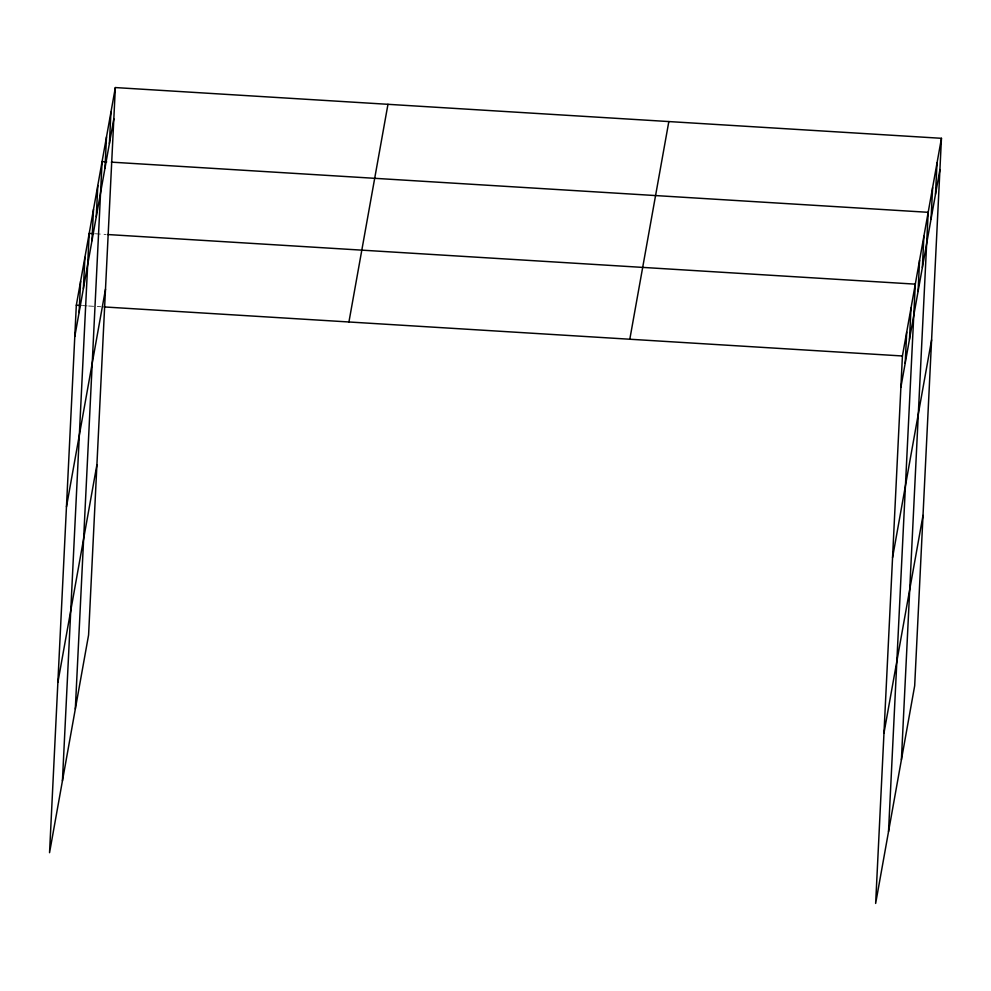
<?xml version="1.0" encoding="UTF-8"?>
<svg xmlns="http://www.w3.org/2000/svg" width="991" height="991" viewBox="0 0 991 991"><rect width="100%" height="100%" fill="white"/><g stroke="black" fill="none" stroke-linecap="round" stroke-linejoin="round"><path stroke-width="0.74" stroke-dasharray="4.96 3.72" d="M95.371 233.777L106.148 234.446M82.488 305.612L87.109 305.897M88.645 305.996L100.971 306.752"/><path stroke-width="1.49" d="M115.352 87.567L76.319 305.228L49.55 852.694L88.583 635.02L115.352 87.567L941.45 138.306L914.681 685.772L875.648 903.433L902.417 355.98L941.45 138.306M79.094 312.549L80.618 281.295M83.38 288.604L84.916 257.35M62.433 780.858L89.202 233.405L93.823 233.69M91.977 240.714L93.501 209.46M96.263 216.769L97.799 185.515M75.316 709.036L102.085 161.57L106.706 161.855M104.984 168.16L106.508 136.907M109.406 143.484L110.93 112.231M905.179 363.288L906.715 332.035M909.478 339.343L911.002 308.09M888.518 831.61L915.3 284.144L107.685 234.533M918.062 291.453L919.586 260.199M922.361 267.508L923.885 236.254M901.401 759.775L928.183 212.309L111.326 162.14M931.069 218.9L932.605 187.646M935.492 194.224L937.028 162.97M74.796 336.482L113.829 118.821M66.471 506.835L105.504 289.161M57.887 682.341L96.92 464.68M348.931 321.976L387.964 104.303M629.805 339.232L668.838 121.559M900.893 387.233L939.926 169.56M892.557 557.574L931.59 339.913M883.972 733.092L923.005 515.419M76.319 305.228L80.94 305.513M104.043 306.937L902.417 355.98"/></g></svg>
